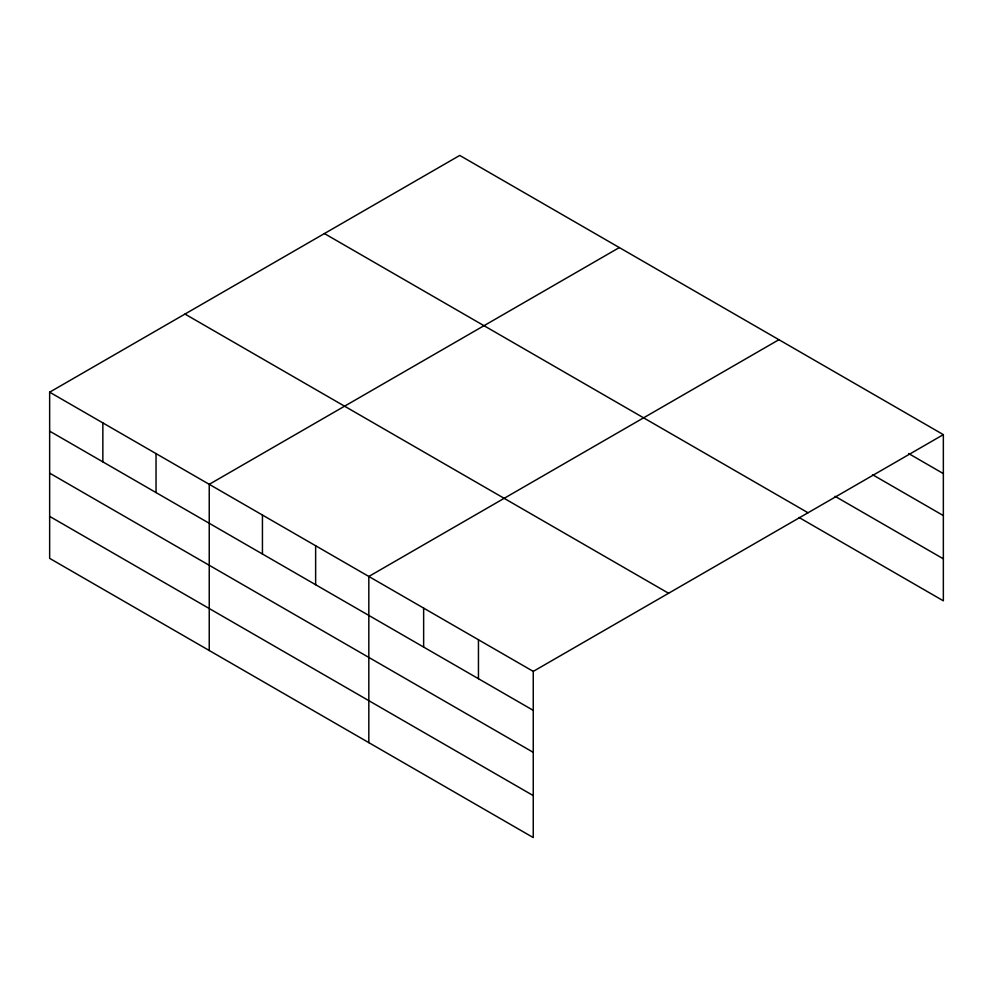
<?xml version="1.0" encoding="UTF-8"?>
<svg xmlns="http://www.w3.org/2000/svg" width="993" height="993" viewBox="0 0 993 993"><rect width="100%" height="100%" fill="white"/><g stroke="black" fill="none" stroke-linecap="round" stroke-linejoin="round"><path stroke-width="1.49" d="M533.253 752.346L533.253 671.392L49.65 392.185L49.65 558.364L533.253 837.571L533.253 752.346L49.65 473.14M798.98 517.452L943.35 600.815L943.35 434.636L459.747 155.429L49.65 392.185M619.334 247.567L209.238 484.323L209.238 650.502M778.922 339.705L368.825 576.461L368.825 742.64M533.253 671.392L943.35 434.636M908.595 453.528L943.35 473.599M872.499 474.666L943.35 515.578M835.063 496.314L943.35 558.823M324.413 233.554L808.017 512.76M184.983 314.061L668.587 593.268M49.65 431.148L533.253 710.355M49.65 516.385L533.253 795.592M478.452 639.753L478.452 678.715M423.639 608.113L423.639 647.076M315.637 545.753L315.637 584.716M262.437 515.044L262.437 554.007M156.038 453.615L156.038 492.578M102.85 422.906L102.85 461.869"/></g></svg>
